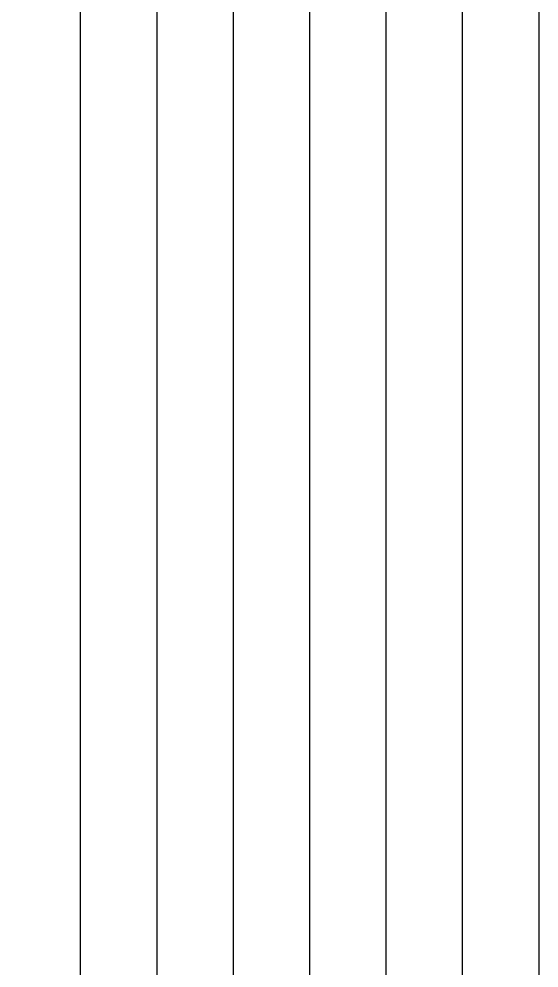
# Model space of a CAD drawing. Header units: millimetres. Extents: x 652937 to 1670132, y 1473552 to 2851037.
# Drawn here: x 664776 to 666137, y 1523251 to 1525734 of the extents above; entities that cross this region are included whole.
import ezdxf

# ---------------------------------------------------------------- set-up
doc = ezdxf.new("R2010")
doc.units = ezdxf.units.MM

msp = doc.modelspace()

# ---------------------------------------------------------------- linework, layer by layer
at = {"color": 7}
for points in [[(660937.113, 1527111.8605), (660937.113, 1521911.8605), (666137.113, 1521911.8605), (666137.113, 1527111.8605)], [(661137.113, 1526911.8605), (661137.113, 1522111.8605), (665937.113, 1522111.8605), (665937.113, 1526911.8605)], [(661337.113, 1526711.8605), (661337.113, 1522311.8605), (665737.113, 1522311.8605), (665737.113, 1526711.8605)], [(661537.113, 1526511.8605), (661537.113, 1522511.8605), (665537.113, 1522511.8605), (665537.113, 1526511.8605)], [(661737.113, 1526311.8605), (661737.113, 1522711.8605), (665337.113, 1522711.8605), (665337.113, 1526311.8605)], [(661937.113, 1526111.8605), (661937.113, 1522911.8605), (665137.113, 1522911.8605), (665137.113, 1526111.8605)], [(662137.113, 1525911.8605), (662137.113, 1523111.8605), (664937.113, 1523111.8605), (664937.113, 1525911.8605)]]:
    msp.add_lwpolyline(points, close=True, dxfattribs=at)

doc.saveas('drawing.dxf')
